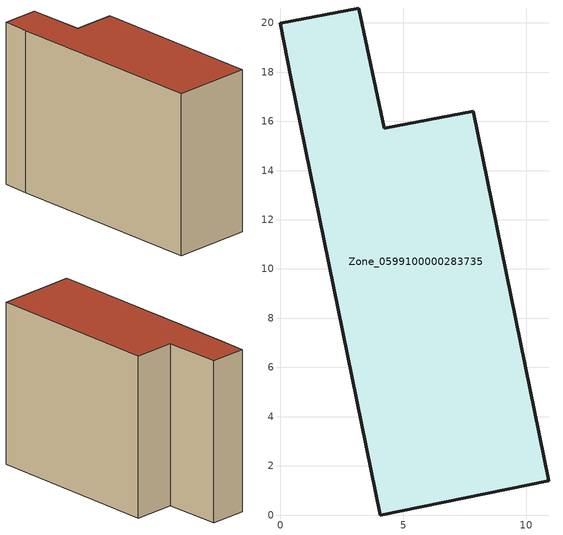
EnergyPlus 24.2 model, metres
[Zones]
Zone_0599100000283735
 floor ground (C_G): 0.44,17.7 0,19.98 3.18,20.61 4.21,15.73 7.83,16.42 10.9,1.39 4.05,0 z0
 wall outside (C_F): 4.05,0 10.9,1.39 7.83,16.42 4.21,15.73 3.18,20.61 0,19.98 0.44,17.7 4.05,0 z0:14.48
 roof outside (C_R): 0,19.98 0.44,17.7 4.05,0 10.9,1.39 7.83,16.42 4.21,15.73 3.18,20.61 z14.48
[BUILDING]
Pand.0599100000283735: North Axis=0; Terrain=City; Loads Convergence Tolerance Value=0.04; Temperature Convergence Tolerance Value=0.4; Solar Distribution=FullExterior; Maximum Number of Warmup Days=25; Minimum Number of Warmup Days=1
[Site:Location]
Rotterdam.The.Hague.AP_ZH_NLD Design_Conditions: Latitude=51.96; Longitude=4.45; Time Zone=1; Elevation=-4.5
[SITE:GROUNDTEMPERATURE:BUILDINGSURFACE]
18, 18, 18, 18, 18, 18, 18, 18, 18, 18, 18, 18
[MATERIAL] Thermal Absorptance=0.9; Solar Absorptance=0.7; Visible Absorptance=0.7
Name | Roughness | Thickness | Conductivity | Density | Specific Heat
G.TI.1946 | MediumSmooth | 0.15 | 1 | 540 | 1210
F.TI.1946 | Rough | 0.3 | 0.857143 | 1920 | 840
R.TI.1946 | MediumRough | 0.2 | 0.1 | 1500 | 1000
[CONSTRUCTION]
C_G: G.TI.1946
C_F: F.TI.1946
C_R: R.TI.1946
[ZONE]
Zone_0599100000283735: Type=1; Multiplier=1; Ceiling Height=Autocalculate; Volume=Autocalculate; Floor Area=autocalculate; Part of Total Floor Area=Yes
[ZONEINFILTRATION:DESIGNFLOWRATE]
Infil_Zone_0599100000283735: Zone or ZoneList or Space or SpaceList=Zone_0599100000283735; Schedule=AlwaysOn; Design Flow Rate Calculation Method=Flow/Area; Flow Rate per Floor Area=0.003; Constant Term Coefficient=1; Temperature Term Coefficient=0; Velocity Term Coefficient=0; Velocity Squared Term Coefficient=0
[HVACTEMPLATE:ZONE:IDEALLOADSAIRSYSTEM]
Zone_0599100000283735: Maximum Heating Supply Air Temperature=50; Minimum Cooling Supply Air Temperature=13; Maximum Heating Supply Air Humidity Ratio=0.0156; Minimum Cooling Supply Air Humidity Ratio=0.0077; Heating Limit=NoLimit; Cooling Limit=NoLimit; Dehumidification Control Type=ConstantSensibleHeatRatio; Cooling Sensible Heat Ratio=0.7; Dehumidification Setpoint=60; Humidification Control Type=None; Humidification Setpoint=30; Outdoor Air Method=None; Outdoor Air Flow Rate per Person=0.00944; Outdoor Air Flow Rate per Zone Floor Area=0; Outdoor Air Flow Rate per Zone=0; Demand Controlled Ventilation Type=None; Outdoor Air Economizer Type=NoEconomizer; Heat Recovery Type=None; Sensible Heat Recovery Effectiveness=0.7; Latent Heat Recovery Effectiveness=0.65
[ZONECONTROL:THERMOSTAT]
ThermostatControl_Zone_0599100000283735: Zone or ZoneList=Zone_0599100000283735; Control Type Schedule=DualSetpointControlType; Control 1=Thermostat_Zone_0599100000283735; Temperature Difference Between Cutout And Setpoint=0
[THERMOSTATSETPOINT:DUALSETPOINT]
Thermostat_Zone_0599100000283735: Heating Setpoint Temperature Schedule=HeatingSetpoint_Zone_0599100000283735; Cooling Setpoint Temperature Schedule=CoolingSetpoint_Zone_0599100000283735
[SCHEDULE:COMPACT]
HeatingSetpoint_Zone_0599100000283735: Through: 12/31, For: AllDays, Until: 24:00, 21
CoolingSetpoint_Zone_0599100000283735: Through: 12/31, For: AllDays, Until: 24:00, 24
DualSetpointControlType: Through: 12/31, For: AllDays, Until: 24:00, 4
AlwaysOn: Through: 12/31, For: AllDays, Until: 24:00, 1
